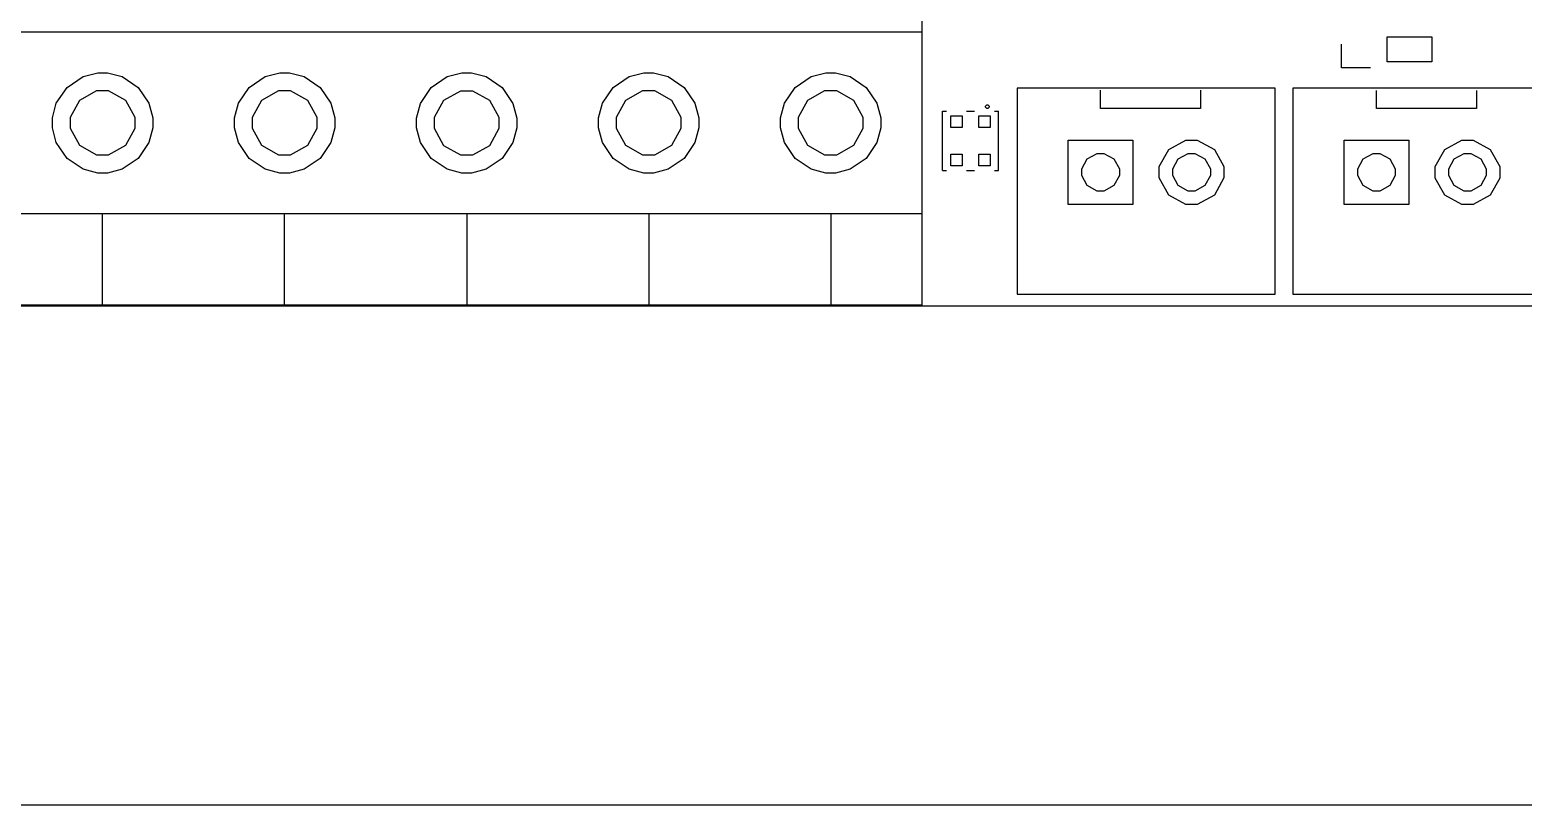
# Model space of a CAD drawing. Extents: x 0 to 132, y 0 to 98.
# Drawn here: x 27.3 to 68.97, y 0 to 21.62 of the extents above; entities that cross this region are included whole.
import ezdxf

# ---------------------------------------------------------------- set-up
doc = ezdxf.new("R2010")
doc.units = 0
doc.layers.get('0').update_dxf_attribs({"linetype": 'CONTINUOUS'})

msp = doc.modelspace()

# ---------------------------------------------------------------- linework, layer by layer
at = {"color": 0}
for p, q in [((52.185, 24.1088), (52.185, 13.9485)), ((21.7055, 21.569), (52.185, 21.569)), ((52.185, 21.569), (52.185, 16.4896)), ((65.1715, 21.4285), (66.4214, 21.4285)), ((65.1715, 20.7284), (65.1715, 21.4285)), ((66.4214, 21.4285), (66.4214, 20.7284)), ((63.8969, 20.5686), (63.8969, 21.2287)), ((28.7803, 20.3206), (29.1896, 20.4294)), ((29.1896, 20.4294), (29.326, 20.4294)), ((29.326, 20.4294), (29.4611, 20.4294)), ((29.4611, 20.4294), (29.8704, 20.3206)), ((33.8598, 20.3206), (34.269, 20.4294)), ((34.269, 20.4294), (34.4055, 20.4294)), ((34.4055, 20.4294), (34.5405, 20.4294)), ((34.5405, 20.4294), (34.9498, 20.3206)), ((38.9421, 20.3192), (39.3513, 20.4281)), ((39.3513, 20.4281), (39.4878, 20.4281)), ((39.4878, 20.4281), (39.6226, 20.4281)), ((39.6226, 20.4281), (40.0322, 20.3192)), ((44.02, 20.3206), (44.4292, 20.4294)), ((44.4292, 20.4294), (44.5657, 20.4294)), ((44.5657, 20.4294), (44.7008, 20.4294)), ((44.7008, 20.4294), (45.11, 20.3206)), ((49.0996, 20.3206), (49.5088, 20.4294)), ((49.5088, 20.4294), (49.6454, 20.4294)), ((49.6454, 20.4294), (49.7801, 20.4294)), ((49.7801, 20.4294), (50.1897, 20.3206)), ((64.7114, 20.5686), (63.8969, 20.5686)), ((66.4214, 20.7284), (65.1715, 20.7284)), ((28.0348, 19.575), (28.3352, 20.0201)), ((28.3352, 20.0201), (28.7803, 20.3206)), ((29.8704, 20.3206), (30.3155, 20.0201)), ((30.3155, 20.0201), (30.6159, 19.575)), ((33.1143, 19.575), (33.4147, 20.0201)), ((33.4147, 20.0201), (33.8598, 20.3206)), ((34.9498, 20.3206), (35.3949, 20.0201)), ((35.3949, 20.0201), (35.6955, 19.575)), ((38.1963, 19.5737), (38.4969, 20.0188)), ((38.4969, 20.0188), (38.9421, 20.3192)), ((40.0322, 20.3192), (40.477, 20.0188)), ((40.477, 20.0188), (40.7776, 19.5737)), ((43.2745, 19.575), (43.5751, 20.0201)), ((43.5751, 20.0201), (44.02, 20.3206)), ((45.11, 20.3206), (45.5553, 20.0201)), ((45.5553, 20.0201), (45.8555, 19.575)), ((48.3538, 19.575), (48.6544, 20.0201)), ((48.6544, 20.0201), (49.0996, 20.3206)), ((50.1897, 20.3206), (50.6345, 20.0201)), ((50.6345, 20.0201), (50.9351, 19.575)), ((62.0448, 20.0008), (54.8446, 20.0008)), ((54.8446, 20.0008), (54.8446, 14.2503)), ((57.1747, 19.429), (57.1747, 19.9374)), ((59.9694, 19.9374), (59.9694, 19.429)), ((62.0448, 14.2503), (62.0448, 20.0008)), ((69.7466, 19.9995), (62.5464, 19.9995)), ((62.5464, 19.9995), (62.5464, 14.2503)), ((64.8765, 19.4276), (64.8765, 19.9361)), ((67.6698, 19.9361), (67.6698, 19.4276)), ((27.926, 19.1657), (28.0348, 19.575)), ((30.6159, 19.575), (30.7261, 19.1657)), ((33.0054, 19.1657), (33.1143, 19.575)), ((35.6955, 19.575), (35.8055, 19.1657)), ((38.0877, 19.1644), (38.1963, 19.5737)), ((40.7776, 19.5737), (40.8877, 19.1644)), ((43.1655, 19.1657), (43.2745, 19.575)), ((45.8555, 19.575), (45.9659, 19.1657)), ((48.2452, 19.1657), (48.3538, 19.575)), ((50.9351, 19.575), (51.0452, 19.1657)), ((52.7664, 19.3587), (52.8796, 19.3587)), ((52.7664, 17.6982), (52.7664, 19.3587)), ((52.9967, 19.2236), (53.3164, 19.2236)), ((52.9967, 18.9039), (52.9967, 19.2236)), ((53.3164, 19.2236), (53.3164, 18.9039)), ((53.4335, 19.3587), (53.6593, 19.3587)), ((53.7767, 19.2236), (54.0964, 19.2236)), ((53.7767, 18.9039), (53.7767, 19.2236)), ((53.9669, 19.4923), (54.0039, 19.5296)), ((53.9669, 19.4786), (53.9669, 19.4923)), ((53.9669, 19.4662), (53.9669, 19.4786)), ((54.0039, 19.429), (53.9669, 19.4662)), ((54.0039, 19.5296), (54.0163, 19.5296)), ((54.0163, 19.429), (54.0039, 19.429)), ((54.0163, 19.5296), (54.0286, 19.5296)), ((54.0286, 19.429), (54.0163, 19.429)), ((54.0286, 19.5296), (54.066, 19.4923)), ((54.066, 19.4662), (54.0286, 19.429)), ((54.066, 19.4923), (54.066, 19.4786)), ((54.066, 19.4786), (54.066, 19.4662)), ((54.0964, 19.2236), (54.0964, 18.9039)), ((54.2135, 19.3587), (54.3264, 19.3587)), ((54.3264, 17.6982), (54.3264, 19.3587)), ((59.9694, 19.429), (57.1747, 19.429)), ((67.6698, 19.4276), (64.8765, 19.4276)), ((27.926, 19.0293), (27.926, 19.1657)), ((27.926, 18.8943), (27.926, 19.0293)), ((28.0348, 18.485), (27.926, 18.8943)), ((30.7261, 18.8943), (30.6159, 18.485)), ((30.7261, 19.1657), (30.7261, 19.0293)), ((30.7261, 19.0293), (30.7261, 18.8943)), ((33.0054, 19.0293), (33.0054, 19.1657)), ((33.0054, 18.8943), (33.0054, 19.0293)), ((33.1143, 18.485), (33.0054, 18.8943)), ((35.8055, 18.8943), (35.6955, 18.485)), ((35.8055, 19.1657), (35.8055, 19.0293)), ((35.8055, 19.0293), (35.8055, 18.8943)), ((38.0877, 19.028), (38.0877, 19.1644)), ((38.0877, 18.8929), (38.0877, 19.028)), ((38.1963, 18.4836), (38.0877, 18.8929)), ((40.8877, 18.8929), (40.7776, 18.4836)), ((40.8877, 19.1644), (40.8877, 19.028)), ((40.8877, 19.028), (40.8877, 18.8929)), ((43.1655, 19.0293), (43.1655, 19.1657)), ((43.1655, 18.8943), (43.1655, 19.0293)), ((43.2745, 18.485), (43.1655, 18.8943)), ((45.9659, 18.8943), (45.8555, 18.485)), ((45.9659, 19.1657), (45.9659, 19.0293)), ((45.9659, 19.0293), (45.9659, 18.8943)), ((48.2452, 19.0293), (48.2452, 19.1657)), ((48.2452, 18.8943), (48.2452, 19.0293)), ((48.3538, 18.485), (48.2452, 18.8943)), ((51.0452, 18.8943), (50.9351, 18.485)), ((51.0452, 19.1657), (51.0452, 19.0293)), ((51.0452, 19.0293), (51.0452, 18.8943)), ((53.3164, 18.9039), (52.9967, 18.9039)), ((54.0964, 18.9039), (53.7767, 18.9039)), ((28.3352, 18.0399), (28.0348, 18.485)), ((30.6159, 18.485), (30.3155, 18.0399)), ((33.4147, 18.0399), (33.1143, 18.485)), ((35.6955, 18.485), (35.3949, 18.0399)), ((38.4969, 18.0385), (38.1963, 18.4836)), ((40.7776, 18.4836), (40.477, 18.0385)), ((43.5751, 18.0399), (43.2745, 18.485)), ((45.8555, 18.485), (45.5553, 18.0399)), ((48.6544, 18.0399), (48.3538, 18.485)), ((50.9351, 18.485), (50.6345, 18.0399)), ((56.2751, 18.5511), (58.0746, 18.5511)), ((56.2751, 16.7514), (56.2751, 18.5511)), ((58.0746, 18.5511), (58.0746, 16.7514)), ((59.0779, 18.2879), (59.5545, 18.5511)), ((59.5545, 18.5511), (59.7147, 18.5511)), ((59.7147, 18.5511), (59.8731, 18.5511)), ((59.8731, 18.5511), (60.3511, 18.2879)), ((63.977, 18.5498), (65.7765, 18.5498)), ((63.977, 16.7501), (63.977, 18.5498)), ((65.7765, 18.5498), (65.7765, 16.7501)), ((66.7798, 18.2866), (67.2564, 18.5498)), ((67.2564, 18.5498), (67.4165, 18.5498)), ((67.4165, 18.5498), (67.5749, 18.5498)), ((67.5749, 18.5498), (68.0515, 18.2866)), ((28.7803, 17.7395), (28.3352, 18.0399)), ((30.3155, 18.0399), (29.8704, 17.7395)), ((33.8598, 17.7395), (33.4147, 18.0399)), ((35.3949, 18.0399), (34.9498, 17.7395)), ((38.9421, 17.7381), (38.4969, 18.0385)), ((40.477, 18.0385), (40.0322, 17.7381)), ((44.02, 17.7395), (43.5751, 18.0399)), ((45.5553, 18.0399), (45.11, 17.7395)), ((49.0996, 17.7395), (48.6544, 18.0399)), ((50.6345, 18.0399), (50.1897, 17.7395)), ((52.9967, 18.1543), (53.3164, 18.1543)), ((52.9967, 17.8332), (52.9967, 18.1543)), ((53.3164, 18.1543), (53.3164, 17.8332)), ((53.7767, 18.1543), (54.0964, 18.1543)), ((53.7767, 17.8332), (53.7767, 18.1543)), ((54.0964, 18.1543), (54.0964, 17.8332)), ((58.8148, 17.8112), (59.0779, 18.2879)), ((60.3511, 18.2879), (60.6157, 17.8112)), ((66.5166, 17.8098), (66.7798, 18.2866)), ((68.0515, 18.2866), (68.3161, 17.8098)), ((29.1896, 17.6293), (28.7803, 17.7395)), ((29.326, 17.6293), (29.1896, 17.6293)), ((29.4611, 17.6293), (29.326, 17.6293)), ((29.8704, 17.7395), (29.4611, 17.6293)), ((34.269, 17.6293), (33.8598, 17.7395)), ((34.4055, 17.6293), (34.269, 17.6293)), ((34.5405, 17.6293), (34.4055, 17.6293)), ((34.9498, 17.7395), (34.5405, 17.6293)), ((39.3513, 17.6279), (38.9421, 17.7381)), ((39.4878, 17.6279), (39.3513, 17.6279)), ((39.6226, 17.6279), (39.4878, 17.6279)), ((40.0322, 17.7381), (39.6226, 17.6279)), ((44.4292, 17.6293), (44.02, 17.7395)), ((44.5657, 17.6293), (44.4292, 17.6293)), ((44.7008, 17.6293), (44.5657, 17.6293)), ((45.11, 17.7395), (44.7008, 17.6293)), ((49.5088, 17.6293), (49.0996, 17.7395)), ((49.6454, 17.6293), (49.5088, 17.6293)), ((49.7801, 17.6293), (49.6454, 17.6293)), ((50.1897, 17.7395), (49.7801, 17.6293)), ((52.7664, 17.6982), (52.8796, 17.6982)), ((53.3164, 17.8332), (52.9967, 17.8332)), ((53.4335, 17.6982), (53.6593, 17.6982)), ((54.0964, 17.8332), (53.7767, 17.8332)), ((54.2135, 17.6982), (54.3264, 17.6982)), ((58.8148, 17.6513), (58.8148, 17.8112)), ((58.8148, 17.4928), (58.8148, 17.6513)), ((60.6157, 17.8112), (60.6157, 17.6513)), ((60.6157, 17.6513), (60.6157, 17.4928)), ((66.5166, 17.6499), (66.5166, 17.8098)), ((66.5166, 17.4914), (66.5166, 17.6499)), ((68.3161, 17.8098), (68.3161, 17.6499)), ((68.3161, 17.6499), (68.3161, 17.4914)), ((59.0779, 17.016), (58.8148, 17.4928)), ((60.6157, 17.4928), (60.3511, 17.016)), ((66.7798, 17.0146), (66.5166, 17.4914)), ((68.3161, 17.4914), (68.0515, 17.0146)), ((58.0746, 16.7514), (56.2751, 16.7514)), ((59.5545, 16.7514), (59.0779, 17.016)), ((59.7147, 16.7514), (59.5545, 16.7514)), ((59.8731, 16.7514), (59.7147, 16.7514)), ((60.3511, 17.016), (59.8731, 16.7514)), ((65.7765, 16.7501), (63.977, 16.7501)), ((67.2564, 16.7501), (66.7798, 17.0146)), ((67.4165, 16.7501), (67.2564, 16.7501)), ((67.5749, 16.7501), (67.4165, 16.7501)), ((68.0515, 17.0146), (67.5749, 16.7501)), ((52.185, 16.4896), (21.7055, 16.4896)), ((29.326, 13.9485), (29.326, 16.4896)), ((34.4055, 13.9485), (34.4055, 16.4896)), ((39.4864, 16.4896), (39.4864, 13.9485)), ((44.5657, 16.4896), (44.5657, 13.9485)), ((49.6454, 16.4896), (49.6454, 13.9485)), ((54.8446, 14.2503), (62.0448, 14.2503)), ((62.5464, 14.2503), (69.7466, 14.2503)), ((11.7671, 13.9278), (109.555, 13.9278)), ((52.185, 13.9485), (21.7055, 13.9485))]:
    msp.add_line(p, q, dxfattribs=at)
at = {"color": 7}
for p, q in [((28.4262, 19.1892), (28.6894, 19.666)), ((28.6894, 19.666), (29.1662, 19.9292)), ((29.1662, 19.9292), (29.326, 19.9292)), ((29.326, 19.9292), (29.4845, 19.9292)), ((29.4845, 19.9292), (29.9613, 19.666)), ((29.9613, 19.666), (30.2259, 19.1892)), ((33.5056, 19.1892), (33.7688, 19.666)), ((33.7688, 19.666), (34.2456, 19.9292)), ((34.2456, 19.9292), (34.4055, 19.9292)), ((34.4055, 19.9292), (34.564, 19.9292)), ((34.564, 19.9292), (35.0407, 19.666)), ((35.0407, 19.666), (35.3053, 19.1892)), ((38.5879, 19.1878), (38.8511, 19.6646)), ((38.8511, 19.6646), (39.3277, 19.9278)), ((39.3277, 19.9278), (39.4878, 19.9278)), ((39.4878, 19.9278), (39.6462, 19.9278)), ((39.6462, 19.9278), (40.1228, 19.6646)), ((40.1228, 19.6646), (40.3874, 19.1878)), ((43.6658, 19.1892), (43.9289, 19.666)), ((43.9289, 19.666), (44.4059, 19.9292)), ((44.4059, 19.9292), (44.5657, 19.9292)), ((44.5657, 19.9292), (44.7241, 19.9292)), ((44.7241, 19.9292), (45.2011, 19.666)), ((45.2011, 19.666), (45.4656, 19.1892)), ((48.7454, 19.1892), (49.0086, 19.666)), ((49.0086, 19.666), (49.4852, 19.9292)), ((49.4852, 19.9292), (49.6454, 19.9292)), ((49.6454, 19.9292), (49.8038, 19.9292)), ((49.8038, 19.9292), (50.2804, 19.666)), ((50.2804, 19.666), (50.5449, 19.1892)), ((28.4262, 19.0293), (28.4262, 19.1892)), ((30.2259, 19.1892), (30.2259, 19.0293)), ((33.5056, 19.0293), (33.5056, 19.1892)), ((35.3053, 19.1892), (35.3053, 19.0293)), ((38.5879, 19.028), (38.5879, 19.1878)), ((40.3874, 19.1878), (40.3874, 19.028)), ((43.6658, 19.0293), (43.6658, 19.1892)), ((45.4656, 19.1892), (45.4656, 19.0293)), ((48.7454, 19.0293), (48.7454, 19.1892)), ((50.5449, 19.1892), (50.5449, 19.0293)), ((28.4262, 18.8709), (28.4262, 19.0293)), ((28.6894, 18.394), (28.4262, 18.8709)), ((30.2259, 18.8709), (29.9613, 18.394)), ((30.2259, 19.0293), (30.2259, 18.8709)), ((33.5056, 18.8709), (33.5056, 19.0293)), ((33.7688, 18.394), (33.5056, 18.8709)), ((35.3053, 18.8709), (35.0407, 18.394)), ((35.3053, 19.0293), (35.3053, 18.8709)), ((38.5879, 18.8695), (38.5879, 19.028)), ((38.8511, 18.3927), (38.5879, 18.8695)), ((40.3874, 18.8695), (40.1228, 18.3927)), ((40.3874, 19.028), (40.3874, 18.8695)), ((43.6658, 18.8709), (43.6658, 19.0293)), ((43.9289, 18.394), (43.6658, 18.8709)), ((45.4656, 18.8709), (45.2011, 18.394)), ((45.4656, 19.0293), (45.4656, 18.8709)), ((48.7454, 18.8709), (48.7454, 19.0293)), ((49.0086, 18.394), (48.7454, 18.8709)), ((50.5449, 18.8709), (50.2804, 18.394)), ((50.5449, 19.0293), (50.5449, 18.8709)), ((29.1662, 18.1295), (28.6894, 18.394)), ((29.9613, 18.394), (29.4845, 18.1295)), ((34.2456, 18.1295), (33.7688, 18.394)), ((35.0407, 18.394), (34.564, 18.1295)), ((39.3277, 18.1281), (38.8511, 18.3927)), ((40.1228, 18.3927), (39.6462, 18.1281)), ((44.4059, 18.1295), (43.9289, 18.394)), ((45.2011, 18.394), (44.7241, 18.1295)), ((49.4852, 18.1295), (49.0086, 18.394)), ((50.2804, 18.394), (49.8038, 18.1295)), ((29.326, 18.1295), (29.1662, 18.1295)), ((29.4845, 18.1295), (29.326, 18.1295)), ((34.4055, 18.1295), (34.2456, 18.1295)), ((34.564, 18.1295), (34.4055, 18.1295)), ((39.4878, 18.1281), (39.3277, 18.1281)), ((39.6462, 18.1281), (39.4878, 18.1281)), ((44.5657, 18.1295), (44.4059, 18.1295)), ((44.7241, 18.1295), (44.5657, 18.1295)), ((49.6454, 18.1295), (49.4852, 18.1295)), ((49.8038, 18.1295), (49.6454, 18.1295)), ((56.6498, 17.745), (56.8029, 18.0233)), ((56.8029, 18.0233), (57.0812, 18.1763)), ((57.0812, 18.1763), (57.1747, 18.1763)), ((57.1747, 18.1763), (57.2671, 18.1763)), ((57.2671, 18.1763), (57.5455, 18.0233)), ((57.5455, 18.0233), (57.7, 17.745)), ((59.1908, 17.745), (59.3439, 18.0233)), ((59.3439, 18.0233), (59.6209, 18.1763)), ((59.6209, 18.1763), (59.7147, 18.1763)), ((59.7147, 18.1763), (59.8068, 18.1763)), ((59.8068, 18.1763), (60.0851, 18.0233)), ((60.0851, 18.0233), (60.2396, 17.745)), ((64.3516, 17.7436), (64.5047, 18.022)), ((64.5047, 18.022), (64.7831, 18.1749)), ((64.7831, 18.1749), (64.8765, 18.1749)), ((64.8765, 18.1749), (64.969, 18.1749)), ((64.969, 18.1749), (65.2473, 18.022)), ((65.2473, 18.022), (65.4018, 17.7436)), ((66.8913, 17.7436), (67.0444, 18.022)), ((67.0444, 18.022), (67.3227, 18.1749)), ((67.3227, 18.1749), (67.4165, 18.1749)), ((67.4165, 18.1749), (67.5086, 18.1749)), ((67.5086, 18.1749), (67.787, 18.022)), ((67.787, 18.022), (67.9415, 17.7436)), ((56.6498, 17.6513), (56.6498, 17.745)), ((56.6498, 17.5589), (56.6498, 17.6513)), ((56.8029, 17.2806), (56.6498, 17.5589)), ((57.7, 17.5589), (57.5455, 17.2806)), ((57.7, 17.745), (57.7, 17.6513)), ((57.7, 17.6513), (57.7, 17.5589)), ((59.1908, 17.6513), (59.1908, 17.745)), ((59.1908, 17.5589), (59.1908, 17.6513)), ((59.3439, 17.2806), (59.1908, 17.5589)), ((60.2396, 17.5589), (60.0851, 17.2806)), ((60.2396, 17.745), (60.2396, 17.6513)), ((60.2396, 17.6513), (60.2396, 17.5589)), ((64.3516, 17.6499), (64.3516, 17.7436)), ((64.3516, 17.5576), (64.3516, 17.6499)), ((64.5047, 17.2792), (64.3516, 17.5576)), ((65.4018, 17.5576), (65.2473, 17.2792)), ((65.4018, 17.7436), (65.4018, 17.6499)), ((65.4018, 17.6499), (65.4018, 17.5576)), ((66.8913, 17.6499), (66.8913, 17.7436)), ((66.8913, 17.5576), (66.8913, 17.6499)), ((67.0444, 17.2792), (66.8913, 17.5576)), ((67.9415, 17.5576), (67.787, 17.2792)), ((67.9415, 17.7436), (67.9415, 17.6499)), ((67.9415, 17.6499), (67.9415, 17.5576)), ((57.0812, 17.1263), (56.8029, 17.2806)), ((57.1747, 17.1263), (57.0812, 17.1263)), ((57.2671, 17.1263), (57.1747, 17.1263)), ((57.5455, 17.2806), (57.2671, 17.1263)), ((59.6209, 17.1263), (59.3439, 17.2806)), ((59.7147, 17.1263), (59.6209, 17.1263)), ((59.8068, 17.1263), (59.7147, 17.1263)), ((60.0851, 17.2806), (59.8068, 17.1263)), ((64.7831, 17.1249), (64.5047, 17.2792)), ((64.8765, 17.1249), (64.7831, 17.1249)), ((64.969, 17.1249), (64.8765, 17.1249)), ((65.2473, 17.2792), (64.969, 17.1249)), ((67.3227, 17.1249), (67.0444, 17.2792)), ((67.4165, 17.1249), (67.3227, 17.1249)), ((67.5086, 17.1249), (67.4165, 17.1249)), ((67.787, 17.2792), (67.5086, 17.1249)), ((132.282, 0), (0, 0))]:
    msp.add_line(p, q, dxfattribs=at)

doc.saveas('drawing.dxf')
